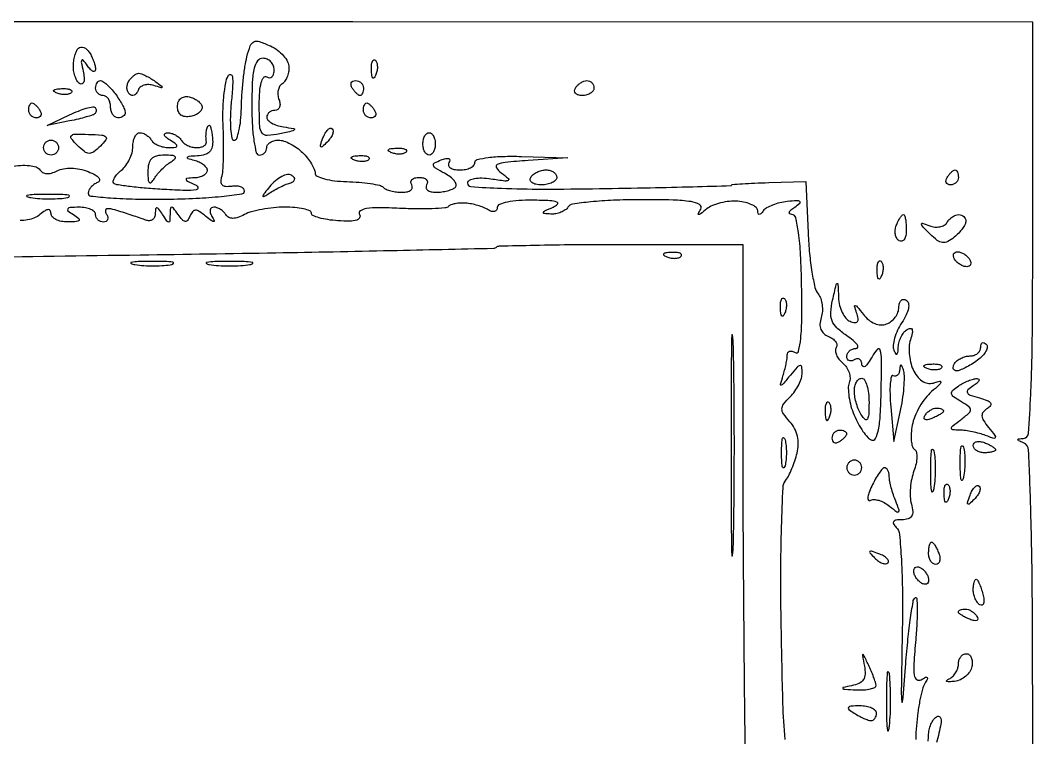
# Model space of a CAD drawing. Extents: x 0 to 37.8, y 0 to 50.8.
# Drawn here: x 26.3 to 37.82, y 42.61 to 50.77 of the extents above; entities that cross this region are included whole.
import ezdxf

# ---------------------------------------------------------------- set-up
doc = ezdxf.new("R2010")
doc.units = 0
doc.header["$MEASUREMENT"] = 0

msp = doc.modelspace()

# ---------------------------------------------------------------- linework, layer by layer
for points in [[(20.259036, 48.000968, 0.000043), (23.074121, 48.0391, 0.000043), (25.707018, 48.075219, 0.000103), (27.6642, 48.102641, 0.000713), (29.207501, 48.126785, 0.001174), (30.51262, 48.152131, 0.000085), (31.68458, 48.177843, 0.177075), (31.71795, 48.190887, -0.1764), (31.750241, 48.203558, -0.000693), (32.148749, 48.212861, -0.003381), (32.602734, 48.219757, -0.002107), (33.135, 48.222), (34.5168, 48.222), (34.517334, 45.95895, 0.001407), (34.520498, 44.921491, 0.000797), (34.529867, 43.664836, 0.000795), (34.543345, 42.39814, 0.001309), (34.559251, 41.3271, -0.000297), (34.577931, 40.2201, -0.000153), (34.600072, 38.834044, -0.000152), (34.621982, 37.407909, -0.00023), (34.640106, 36.1665, -0.001223), (34.656615, 34.754542, -0.000427), (34.673665, 32.722951, -0.000424)], [(37.8162, 42.372557, 0.001249), (37.8117, 44.173773, 0.006105), (37.794166, 45.192678, 0.003522), (37.768962, 45.883606, 0.293997), (37.71045, 45.966371, -0.009076), (37.65463, 45.990082, -0.295955), (37.647, 46.001844, -0.382689), (37.655173, 46.010958, -0.011437), (37.71045, 46.015721, 0.374598), (37.767684, 46.07233, 0.007366), (37.794044, 46.516188, 0.009251), (37.811673, 47.191873, 0.001896), (37.8162, 48.38591), (37.8162, 50.74942), (30.080694, 50.750974), (22.345189, 50.752528)], [(26.190119, 49.105922, -0.030352), (26.302187, 49.119977, -0.042836), (26.402754, 49.11781, -0.050284), (26.480956, 49.101334, -0.179154), (26.520637, 49.070367, 0.129687), (26.553029, 49.039624, 0.109814), (26.598488, 49.026424, 0.086291), (26.654635, 49.032529, 0.050518), (26.717584, 49.057774, -0.078318), (26.790028, 49.082268, -0.049114), (26.879438, 49.088678, -0.045441), (26.976505, 49.07723, -0.042745), (27.072, 49.048353, -0.027735), (27.150566, 49.011887, -0.093893), (27.194442, 48.976606, -0.265066), (27.200016, 48.947321, -0.224028), (27.17775, 48.9244, 0.061556), (27.137315, 48.903241, 0.060821), (27.103064, 48.872803, 0.066369), (27.079831, 48.838121, 0.114923), (27.072, 48.804499, 0.381535), (27.101358, 48.771626, 0.008972), (27.324319, 48.750403, 0.014699), (27.608431, 48.736879, 0.007836), (27.9603, 48.736, 0.008367), (28.30089, 48.746188, 0.013852), (28.587662, 48.767546, 0.007464), (28.82052, 48.794909, 0.376089), (28.8486, 48.82696, 0.197947), (28.83697, 48.855184, 0.109684), (28.80511, 48.875633, 0.079134), (28.757223, 48.885051, 0.050693), (28.70055, 48.881359, -0.057529), (28.638016, 48.87814, -0.171963), (28.59921, 48.894735, -0.200494), (28.583077, 48.929879, -0.080378), (28.589846, 48.9834, 0.05481), (28.603225, 49.058327, 0.009292), (28.610292, 49.203606, 0.010053), (28.611996, 49.375339, 0.008796), (28.607008, 49.554837, -0.017009), (28.60496, 49.735151, -0.01876), (28.615456, 49.909356, -0.01849), (28.635398, 50.056546, -0.084843), (28.664107, 50.137468, -0.304549), (28.691195, 50.151205, -0.34522), (28.71134, 50.131006, -0.045146), (28.714333, 50.027884, -0.008645), (28.699631, 49.840981, 0.015925), (28.688961, 49.674361, 0.026668), (28.691939, 49.534064, 0.025439), (28.705193, 49.428941, 0.363555), (28.732086, 49.406421, 0.315136), (28.76144, 49.426974, 0.031964), (28.786765, 49.513264, 0.0309), (28.805693, 49.63072, 0.019202), (28.81401, 49.770113, -0.011931), (28.821017, 49.925521, -0.009663), (28.835727, 50.091789, -0.009792), (28.85527, 50.244656, -0.024798), (28.877115, 50.354495, -0.026581), (28.915811, 50.480011, -0.199341), (28.957163, 50.52478, -0.193858), (29.018779, 50.527776, -0.024982), (29.143695, 50.477253, -0.05124), (29.22452, 50.429168, -0.052709), (29.293038, 50.366051, -0.058225), (29.339957, 50.298166, -0.121552), (29.35554, 50.236243, -0.051369), (29.349793, 50.177812, -0.048349), (29.33224, 50.120521, -0.051938), (29.306255, 50.072695, -0.104309), (29.275295, 50.043184, 0.126981), (29.247984, 50.014713, 0.081026), (29.232155, 49.971388, 0.072258), (29.229884, 49.920204, 0.066719), (29.242046, 49.868991, -0.066643), (29.253336, 49.821483, -0.114223), (29.248193, 49.781281, -0.15229), (29.227784, 49.754818, -0.154099), (29.196051, 49.7448, 0.082674), (29.160284, 49.738845, 0.092518), (29.12991, 49.721677, 0.100617), (29.1096, 49.696108, 0.118225), (29.1024, 49.666084, 0.20137), (29.115962, 49.633774, 0.064774), (29.158315, 49.601805, 0.05264), (29.21988, 49.574899, 0.038204), (29.29275, 49.557801, -0.005322), (29.410041, 49.538301, -0.510584), (29.416418, 49.525141, -0.217962), (29.397858, 49.51107, -0.002781), (29.25045, 49.479048, -0.034887), (29.108641, 49.459267, -0.260151), (29.049326, 49.487203, -0.146567), (29.022509, 49.565357, -0.009872), (29.0178, 49.803824, -0.017608), (29.023135, 49.955271, -0.046722), (29.040778, 50.062016, -0.095258), (29.068049, 50.118891, -0.389967), (29.1024, 50.1255, 0.139169), (29.134518, 50.116368, 0.191142), (29.162149, 50.127317, 0.138808), (29.180802, 50.158439, 0.066118), (29.187, 50.205107, 0.095165), (29.177331, 50.25545, 0.09695), (29.149723, 50.298256, 0.098802), (29.108523, 50.326913, 0.103052), (29.0601, 50.337, 0.232029), (28.998363, 50.30672, 0.108427), (28.959231, 50.2242, 0.047315), (28.938499, 50.068343, 0.00942), (28.9332, 49.7871, 0.013867), (28.939152, 49.572506, 0.024301), (28.957604, 49.395825, 0.022017), (28.983915, 49.263773, 0.345347), (29.0178, 49.2372, 0.099038), (29.050087, 49.243659, 0.097945), (29.077549, 49.262051, 0.097945), (29.095941, 49.289513, 0.099038), (29.1024, 49.3218, -0.154765), (29.112632, 49.354065, -0.09778), (29.141452, 49.381549, -0.080164), (29.184509, 49.400096, -0.061768), (29.235343, 49.4064, -0.081827), (29.296438, 49.396334, -0.037559), (29.370948, 49.364685, -0.035897), (29.446144, 49.318737, -0.041305), (29.510293, 49.264393, -0.028477), (29.564642, 49.203474, -0.030184), (29.610585, 49.137902, -0.031654), (29.64286, 49.077032, -0.106461), (29.6523, 49.0332, 0.291755), (29.674675, 48.998119, 0.04248), (29.757944, 48.967687, 0.037033), (29.874119, 48.94517, 0.023381), (30.011941, 48.935416, -0.014134), (30.153785, 48.92801, -0.018593), (30.282478, 48.912803, -0.016265), (30.386989, 48.892994, -0.142337), (30.427891, 48.870509, 0.099343), (30.460456, 48.848829, 0.033704), (30.514686, 48.830741, 0.03196), (30.578875, 48.818352, 0.031702), (30.644293, 48.8142, 0.052649), (30.701916, 48.820284, 0.114234), (30.741999, 48.839051, 0.187549), (30.75842, 48.86678, 0.181305), (30.7521, 48.8988, -0.146489), (30.74347, 48.930897, -0.191582), (30.755383, 48.958549, -0.134005), (30.788086, 48.977228, -0.063222), (30.8367, 48.9834, -0.063222), (30.885314, 48.977228, -0.134005), (30.918017, 48.958549, -0.191582), (30.92993, 48.930897, -0.146489), (30.9213, 48.8988, 0.181305), (30.91498, 48.86678, 0.187549), (30.931401, 48.839051, 0.114234), (30.971484, 48.820284, 0.052649), (31.029107, 48.8142, 0.033151), (31.094728, 48.818555, 0.032678), (31.15952, 48.831547, 0.034486), (31.214554, 48.850531, 0.096369), (31.248253, 48.873253, 0.265912), (31.25645, 48.903383, 0.103198), (31.236562, 48.943538, 0.066275), (31.190936, 48.988037, 0.037306), (31.125526, 49.029593, -0.01264), (31.023272, 49.087689, -0.194193), (30.999359, 49.119459, -0.347858), (31.01141, 49.147346, -0.031748), (31.084967, 49.18107, -0.031601), (31.139245, 49.198053, -0.14034), (31.17231, 49.196769, -0.339917), (31.183538, 49.180279, -0.124651), (31.174501, 49.151631, 0.205654), (31.169789, 49.120012, 0.180438), (31.189166, 49.092567, 0.10289), (31.233883, 49.073979, 0.047256), (31.297007, 49.068, 0.0466), (31.363678, 49.074227, 0.066561), (31.420031, 49.092851, 0.086673), (31.458051, 49.120284, 0.195654), (31.4712, 49.1526, -0.347281), (31.497819, 49.186302, -0.026037), (31.620625, 49.208869, -0.026074), (31.789529, 49.221992, -0.013747), (31.99995, 49.22155), (32.5287, 49.205901), (32.074885, 49.174494, 0.005804), (31.814062, 49.153399, 0.085516), (31.725568, 49.12958, 0.459578), (31.714944, 49.092024, 0.08861), (31.770695, 49.033679, -0.016105), (31.851212, 48.970727, -0.516174), (31.849554, 48.949515, -0.167907), (31.812487, 48.941728, -0.005026), (31.65346, 48.963437, 0.029011), (31.54993, 48.972543, 0.050521), (31.464023, 48.966413, 0.070921), (31.405573, 48.947444, 0.286308), (31.3866, 48.917026, 0.395751), (31.423297, 48.877925, 0.005632), (31.772917, 48.859665, 0.010319), (32.238582, 48.85022, 0.003923), (32.88825, 48.855549, 0.001034), (33.464057, 48.865982, 0.001724), (33.94879, 48.87744, 0.00012), (34.383172, 48.889312, 0.406164), (34.3899, 48.896228, -0.393612), (34.39633, 48.90313, -0.001495), (34.514156, 48.911138, -0.006106), (34.650704, 48.918335, -0.00367), (34.8129, 48.923706), (35.2359, 48.934606), (35.261317, 48.34918, 0.01301), (35.277437, 48.117305, 0.016598), (35.304919, 47.904815, 0.014595), (35.338562, 47.730821, 0.118686), (35.374057, 47.658537, -0.088505), (35.403701, 47.606299, -0.052074), (35.420509, 47.536275, -0.049967), (35.422915, 47.460323, -0.059858), (35.409568, 47.390078, 0.061899), (35.395892, 47.316465, 0.107516), (35.405395, 47.255309, 0.120017), (35.438198, 47.208101, 0.089799), (35.492541, 47.175116, -0.059664), (35.540644, 47.14973, -0.090498), (35.574005, 47.116377, -0.119989), (35.587706, 47.080648, -0.171892), (35.580594, 47.047783, 0.159512), (35.571789, 47.011366, 0.08015), (35.583116, 46.964898, 0.066542), (35.61201, 46.915803, 0.05336), (35.654803, 46.8718, -0.073004), (35.697522, 46.824287, -0.066473), (35.726438, 46.765007, -0.070008), (35.737726, 46.703427, -0.102331), (35.728837, 46.649195, 0.096815), (35.717674, 46.585455, 0.032194), (35.725667, 46.490546, 0.030653), (35.748341, 46.383991, 0.030445), (35.783911, 46.280759, 0.02616), (35.830156, 46.183792, 0.029335), (35.884724, 46.095971, 0.030541), (35.939428, 46.027723, 0.118515), (35.983896, 45.997423, 0.388948), (36.028769, 46.01533, 0.064486), (36.060795, 46.111835, 0.03406), (36.082185, 46.284098, 0.009621), (36.091979, 46.554516, 0.003123), (36.095835, 46.914333, 0.065519), (36.082326, 47.020654, 0.593215), (36.049504, 47.028781, 0.059244), (35.989227, 46.945121, -0.022089), (35.945481, 46.873797, -0.075286), (35.908659, 46.833844, -0.301474), (35.885972, 46.831791, -0.268264), (35.873398, 46.852243, 0.083448), (35.865877, 46.89061, 0.156829), (35.846429, 46.915096, 0.177103), (35.818251, 46.921929, 0.110673), (35.7858, 46.9107, -0.082592), (35.753474, 46.897459, -0.161196), (35.726051, 46.900091, -0.182303), (35.707823, 46.917979, -0.108972), (35.7012, 46.948007, -0.117089), (35.709324, 46.982225, -0.099988), (35.732264, 47.011446, -0.092343), (35.766563, 47.031165, -0.083276), (35.80695, 47.038157, 0.356772), (35.824945, 47.053029, 0.210657), (35.818479, 47.081877, 0.062038), (35.773387, 47.129352, 0.021491), (35.697698, 47.186207, -0.0374), (35.587739, 47.274408, -0.111655), (35.533789, 47.353673, -0.111855), (35.519244, 47.448353, -0.037607), (35.539638, 47.5875, -0.001069), (35.579661, 47.764115, -0.234686), (35.590267, 47.777071, -0.52796), (35.599179, 47.771634, -0.001689), (35.606591, 47.617701, 0.049762), (35.619515, 47.528683, 0.053039), (35.649671, 47.445966, 0.059263), (35.691489, 47.38129, 0.128713), (35.739192, 47.34706, 0.057038), (35.793127, 47.333147, 0.271709), (35.821388, 47.344833, 0.210636), (35.829449, 47.378818, 0.037151), (35.81241, 47.443758, -0.012027), (35.788947, 47.51782, -0.574157), (35.797732, 47.52707, -0.166291), (35.819397, 47.513463, -0.004643), (35.889085, 47.425704, 0.055444), (35.950477, 47.362721, 0.074976), (36.018668, 47.322055, 0.08555), (36.088332, 47.306668, 0.103645), (36.154266, 47.317299, 0.077053), (36.207454, 47.347767, 0.064969), (36.252529, 47.39453, 0.066779), (36.283012, 47.449811, 0.092905), (36.2934, 47.505238, -0.063682), (36.299507, 47.552994, -0.134786), (36.317975, 47.585074, -0.191546), (36.345316, 47.596698, -0.145273), (36.37706, 47.588081, -0.207588), (36.401903, 47.552374, -0.098385), (36.402038, 47.495199, -0.064977), (36.376844, 47.420069, -0.03169), (36.326806, 47.331999, 0.035906), (36.278779, 47.245786, 0.038859), (36.24503, 47.155797, 0.04218), (36.228906, 47.074933, 0.124264), (36.236467, 47.019161, 0.034268), (36.255943, 46.978899, 0.439001), (36.270526, 46.97557, 0.216237), (36.281885, 46.994434, 0.017349), (36.286721, 47.053757, -0.056474), (36.296213, 47.112772, -0.047742), (36.318952, 47.171796, -0.049944), (36.350699, 47.222105, -0.088853), (36.387064, 47.254702, -0.111117), (36.423511, 47.267277, -0.357928), (36.443499, 47.254281, -0.131883), (36.445345, 47.212909, -0.02242), (36.424677, 47.13599, 0.064863), (36.41018, 47.05531, 0.039898), (36.413225, 46.958698, 0.039425), (36.431848, 46.861904, 0.055686), (36.464401, 46.780434, 0.054058), (36.514415, 46.707236, 0.090873), (36.57202, 46.66045, 0.107362), (36.635223, 46.641798, 0.101971), (36.701738, 46.650505, -0.035685), (36.759762, 46.666069, -0.577844), (36.770409, 46.653772, -0.124883), (36.749341, 46.621814, -0.008324), (36.666335, 46.548594, 0.052227), (36.595314, 46.473908, 0.032964), (36.528329, 46.373859, 0.032912), (36.474899, 46.265549, 0.050943), (36.445031, 46.165709, 0.030438), (36.433191, 46.073734, 0.040075), (36.434285, 45.989184, 0.045001), (36.446626, 45.922497, 0.188251), (36.470713, 45.890486, -0.203662), (36.492321, 45.859922, -0.059434), (36.497893, 45.801341, -0.049166), (36.488805, 45.727308, -0.035746), (36.464913, 45.647784, 0.042071), (36.439282, 45.558387, 0.029503), (36.425059, 45.454571, 0.0299), (36.423291, 45.35278, 0.053393), (36.435713, 45.270079, -0.042723), (36.450509, 45.18408, -0.157743), (36.438213, 45.131068, -0.191956), (36.399302, 45.101446, -0.067948), (36.328647, 45.0918, 0.032378), (36.262086, 45.087485, 0.201661), (36.233184, 45.07065, 0.304867), (36.231744, 45.043776, 0.061853), (36.262635, 45.004125, -0.174871), (36.299932, 44.924728, -0.009034), (36.321435, 44.637978, -0.012289), (36.333387, 44.266969, -0.006189), (36.331161, 43.798575, 0.000531), (36.32067, 43.145644, 0.027732), (36.325761, 43.019821, 0.913896), (36.336262, 43.019884, 0.001983), (36.367986, 43.41573, -0.006315), (36.393365, 43.701314, -0.00936), (36.423441, 43.950768, -0.005102), (36.454677, 44.158984, -0.157863), (36.478164, 44.204964, -0.63682), (36.496823, 44.19818, -0.018619), (36.502401, 44.088361, -0.017273), (36.49908, 43.930498, -0.008714), (36.484556, 43.731901, 0.007039), (36.463573, 43.457615, 0.049603), (36.468498, 43.324025, 0.206278), (36.498287, 43.274647, 0.302418), (36.547344, 43.272989, -0.018627), (36.59798, 43.301735, -0.325723), (36.615631, 43.299054, -0.328296), (36.618392, 43.281491, -0.018768), (36.589748, 43.231001, 0.073544), (36.56154, 43.165518, 0.015409), (36.53311, 43.043611, 0.015848), (36.508754, 42.898776, 0.01441), (36.4927, 42.748023, 0.015805), (36.485679, 42.594386, 0.046098)], [(34.999611, 42.595105, -0.017712), (34.974256, 43.004874, -0.002367), (34.955523, 43.87035, -0.004644), (34.950846, 44.484169, -0.007243), (34.959387, 45.012843, -0.003287), (34.975973, 45.458339, -0.155839), (35.006754, 45.541893, 0.048106), (35.040207, 45.594542, 0.018287), (35.076779, 45.673593, 0.017912), (35.11052, 45.762981, 0.02092), (35.135876, 45.85008, 0.055632), (35.14868, 45.947792, 0.061576), (35.138808, 46.042508, 0.063212), (35.106616, 46.129857, 0.064139), (35.053741, 46.205919, -0.02664), (34.980981, 46.295474, -0.161459), (34.963051, 46.351668, -0.16634), (34.982513, 46.406524, -0.028706), (35.056946, 46.490032, 0.043949), (35.109244, 46.55243, 0.03667), (35.153458, 46.626795, 0.038153), (35.183844, 46.701387, 0.077797), (35.1936, 46.763712, 0.038021), (35.188473, 46.831032, 0.428487), (35.16875, 46.844793, 0.16305), (35.13528, 46.825462, 0.010023), (35.059794, 46.73652, -0.002861), (34.974401, 46.632934, -0.194068), (34.954692, 46.622364, -0.533799), (34.946374, 46.632259, -0.00647), (34.975194, 46.727269, 0.013501), (34.994031, 46.792665, 0.01232), (35.009946, 46.861002, 0.012435), (35.021138, 46.922751, 0.038628), (35.0244, 46.964912, -0.130379), (35.031559, 46.991901, -0.18984), (35.050533, 47.007149, -0.144902), (35.079316, 47.007552, -0.07005), (35.113362, 46.992604, 0.511096), (35.152954, 47.008943, 0.034294), (35.176708, 47.150838, 0.02236), (35.189145, 47.387091, 0.006631), (35.187199, 47.749011, 0.007788), (35.17503, 48.104544, 0.021223), (35.151846, 48.355205, 0.022511), (35.12075, 48.526397, 0.346009), (35.077087, 48.561695, -0.151546), (35.052658, 48.569641, -0.341205), (35.047279, 48.587156, -0.125564), (35.066157, 48.614193, -0.032293), (35.109, 48.646551, 0.026651), (35.166215, 48.68876, 0.48895), (35.165674, 48.708329, 0.176256), (35.133532, 48.717735, 0.00916), (35.0244, 48.708706, 0.033169), (34.938878, 48.694274, 0.034033), (34.85677, 48.668737, 0.036159), (34.789099, 48.636725, 0.106151), (34.750745, 48.6027, -0.030271), (34.722911, 48.569259, -0.218013), (34.703972, 48.561545, -0.336045), (34.691443, 48.571904, -0.05423), (34.687295, 48.605398, 0.216536), (34.670848, 48.640214, 0.066009), (34.620613, 48.672495, 0.052579), (34.547932, 48.697738, 0.036675), (34.462112, 48.711226, 0.044985), (34.366795, 48.710527, 0.036045), (34.265583, 48.693225, 0.037253), (34.173662, 48.663188, 0.07266), (34.107472, 48.623928, -0.005218), (34.036376, 48.567602, -0.166105), (34.015649, 48.560494, -0.564931), (34.009913, 48.569988, -0.014002), (34.040253, 48.62385, 0.425094), (34.026661, 48.674354, 0.088631), (33.929651, 48.707277, 0.031796), (33.724163, 48.725162, 0.005812), (33.342386, 48.7296, 0.010375), (33.046833, 48.723466, 0.015526), (32.789288, 48.704749, 0.010426), (32.579746, 48.678536, 0.221499), (32.5287, 48.645, -0.104092), (32.49825, 48.613027, -0.054947), (32.44975, 48.586998, -0.051224), (32.391957, 48.570352, -0.054957), (32.333357, 48.566346, -0.015651), (32.259707, 48.57172, -0.479221), (32.250971, 48.585264, -0.206801), (32.267696, 48.604, -0.007086), (32.3595, 48.645, 0.091871), (32.409862, 48.678653, 0.560431), (32.4043, 48.703164, 0.071077), (32.324513, 48.718021, 0.006847), (32.12685, 48.723654, 0.019642), (31.968358, 48.719773, 0.03538), (31.83961, 48.702352, 0.04213), (31.749148, 48.675412, 0.308556), (31.725, 48.640007, -0.144416), (31.716499, 48.611189, -0.192413), (31.694449, 48.595549, -0.13521), (31.660768, 48.596629, -0.063268), (31.620737, 48.614852, 0.043553), (31.570081, 48.640363, 0.022634), (31.503165, 48.663598, 0.022327), (31.431794, 48.68139, 0.03154), (31.366902, 48.690309, 0.031078), (31.306136, 48.691002, 0.033399), (31.247222, 48.684048, 0.035491), (31.19799, 48.671202, 0.115311), (31.169519, 48.653519, -0.179391), (31.130401, 48.63556, -0.008775), (30.985781, 48.627186, -0.013317), (30.81025, 48.624789, -0.009136), (30.611166, 48.631012, 0.00991), (30.378171, 48.637934, 0.039792), (30.236099, 48.62802, 0.103773), (30.167476, 48.602503, 0.41151), (30.15833, 48.562941, -0.266657), (30.159563, 48.524866, -0.20086), (30.126487, 48.497814, -0.071126), (30.045734, 48.485849, -0.018084), (29.913019, 48.489975, -0.020817), (29.796891, 48.502668, -0.032829), (29.699012, 48.52416, -0.034994), (29.627718, 48.550324, -0.295449), (29.61, 48.577691, 0.310037), (29.592063, 48.603838, 0.037194), (29.521387, 48.625228, 0.033867), (29.423959, 48.640135, 0.021031), (29.308338, 48.645, 0.024493), (29.181218, 48.638769, 0.021089), (29.048729, 48.620082, 0.021625), (28.929865, 48.592809, 0.055711), (28.848173, 48.560171, -0.037319), (28.775153, 48.527843, -0.085757), (28.716116, 48.517642, -0.122593), (28.670543, 48.528987, -0.133099), (28.637241, 48.560171, 0.064112), (28.610914, 48.59262, 0.051747), (28.575364, 48.620082, 0.05341), (28.536452, 48.638763, 0.085428), (28.500214, 48.645, 0.158843), (28.473395, 48.636259, 0.188186), (28.459128, 48.613936, 0.125621), (28.460951, 48.579766, 0.059513), (28.479147, 48.53925, -0.019931), (28.506198, 48.489867, -0.573061), (28.499751, 48.480016, -0.152426), (28.476582, 48.488525, -0.006585), (28.407767, 48.542781, 0.023902), (28.334626, 48.596448, 0.147359), (28.290432, 48.609762, 0.234054), (28.257637, 48.593521, 0.067021), (28.228768, 48.542781, -0.057648), (28.202535, 48.494605, -0.278887), (28.175186, 48.482619, -0.181836), (28.142547, 48.500055, -0.026222), (28.094936, 48.5604, 0.008342), (28.040538, 48.63466, 0.234639), (28.019717, 48.645, 0.39027), (28.006319, 48.632664, 0.015506), (28.0026, 48.5604, -0.013145), (27.999185, 48.487338, -0.392993), (27.986773, 48.4758, -0.246379), (27.967933, 48.485683, -0.007698), (27.918, 48.5604, 0.013431), (27.875106, 48.623018, 0.20248), (27.852993, 48.636387, 0.4159), (27.838682, 48.625642, 0.031807), (27.834695, 48.572499, -0.099206), (27.826057, 48.531778, -0.138999), (27.802716, 48.503095, -0.140921), (27.768066, 48.491167, -0.103116), (27.72765, 48.497439, 0.006795), (27.673488, 48.516958, 0.002283), (27.593937, 48.544005, 0.002271), (27.505643, 48.57313, 0.002598), (27.420956, 48.600154, 0.018466), (27.330946, 48.624752, 0.110741), (27.282686, 48.625198, 0.359605), (27.267208, 48.605623, 0.133845), (27.277898, 48.569464, -0.072602), (27.293414, 48.53363, -0.148598), (27.292463, 48.503314, -0.188653), (27.275623, 48.483292, -0.125287), (27.246193, 48.4758, -0.093332), (27.211993, 48.48224, -0.09642), (27.182918, 48.500651, -0.099167), (27.163458, 48.52812, -0.105053), (27.1566, 48.5604, 0.210568), (27.142389, 48.592648, 0.082215), (27.100685, 48.619768, 0.062416), (27.039125, 48.637995, 0.042523), (26.96625, 48.643705, 0.011293), (26.86522, 48.640734, 0.220444), (26.838322, 48.626528, 0.409657), (26.841136, 48.604434, 0.023197), (26.9028, 48.5604, -0.023197), (26.964464, 48.516366, -0.409657), (26.967278, 48.494272, -0.220444), (26.94038, 48.480066, -0.011293), (26.83935, 48.477095, -0.047935), (26.7665, 48.483596, -0.068227), (26.704915, 48.504075, -0.088757), (26.663431, 48.534597, -0.19217), (26.649, 48.570759, 0.120668), (26.640475, 48.605568, 0.300932), (26.618612, 48.617678, 0.129333), (26.580938, 48.604519, 0.024867), (26.522551, 48.560774, -0.075321), (26.461414, 48.52393, -0.048962), (26.382332, 48.499972, -0.048238), (26.298436, 48.491562, -0.064913)], [(36.625578, 42.573648, 0.047936), (36.6318, 42.6384, -0.050097), (36.638323, 42.703336, -0.047672), (36.657647, 42.76682, -0.05133), (36.686061, 42.819664, -0.10572), (36.719791, 42.851996, -0.232805), (36.75164, 42.855066, -0.268553), (36.770704, 42.831718, -0.08093), (36.77061, 42.76959, -0.018667), (36.749703, 42.666639, -0.008015), (36.722173, 42.560467, -0.005293)]]:
    msp.add_lwpolyline(points, format="xyb")
for points in [[(27.086076, 50.401721, -0.030925), (27.112082, 50.35454, -0.025314), (27.134054, 50.301286, -0.026026), (27.149255, 50.250093, -0.059223), (27.154009, 50.2101, -0.208854), (27.145428, 50.190453, -0.304916), (27.127383, 50.187628, -0.099605), (27.098333, 50.20904, -0.029211), (27.063366, 50.2524, 0.013342), (27.01505, 50.316362, 0.486858), (26.999038, 50.316218, 0.214479), (26.993282, 50.291978, 0.006583), (27.014472, 50.188833, -0.031607), (27.025233, 50.118852, -0.082457), (27.021423, 50.068243, -0.203002), (27.004468, 50.045482, -0.277716), (26.97951, 50.045776, -0.112078), (26.950086, 50.074699, -0.050125), (26.925334, 50.123353, -0.046156), (26.908482, 50.182357, -0.046521), (26.9028, 50.243293, -0.034436), (26.907054, 50.30499, -0.033276), (26.919741, 50.366247, -0.035115), (26.938291, 50.41853, -0.093837), (26.960471, 50.451071, -0.165921), (26.987808, 50.464498, -0.126182), (27.021157, 50.460364, -0.095744), (27.055813, 50.438381, -0.062337)], [(30.337912, 50.314088, -0.126455), (30.354261, 50.286429, -0.060344), (30.360958, 50.245372, -0.05415), (30.357792, 50.198203, -0.051402), (30.344591, 50.151937, -0.054073), (30.325848, 50.116687, -0.470617), (30.31043, 50.115228, -0.168741), (30.298474, 50.139911, -0.018894), (30.293479, 50.20305, -0.028489), (30.294409, 50.261947, -0.077125), (30.303776, 50.302554, -0.208169), (30.319397, 50.317997, -0.296942)], [(27.648043, 50.166505, -0.089583), (27.678635, 50.160276, -0.020925), (27.726605, 50.138775, -0.020919), (27.780528, 50.108962, -0.019179), (27.8334, 50.073924, -0.00352), (27.90814, 50.019357, -0.326774), (27.91192, 50.007201, -0.403342), (27.901862, 50.002044, -0.004028), (27.817716, 50.028167, 0.06958), (27.760509, 50.037995, 0.083209), (27.706387, 50.030653, 0.096257), (27.663697, 50.007729, 0.136352), (27.638948, 49.972697, -0.075542), (27.620451, 49.938418, -0.128757), (27.595077, 49.918353, -0.15882), (27.567007, 49.915594, -0.133448), (27.540411, 49.929521, -0.114089), (27.52081, 49.958426, -0.081234), (27.512754, 49.996863, -0.075188), (27.517195, 50.038749, -0.074604), (27.533821, 50.077571, -0.043527), (27.559482, 50.111995, -0.045448), (27.590377, 50.140915, -0.049892), (27.62165, 50.160603, -0.121673)], [(26.76885, 49.991921, -0.028489), (26.827747, 49.990991, -0.077125), (26.868354, 49.981624, -0.208169), (26.883797, 49.966003, -0.296942), (26.879887, 49.947487, -0.126455), (26.852229, 49.931139, -0.060344), (26.811172, 49.924442, -0.05415), (26.764003, 49.927608, -0.051402), (26.717737, 49.940809, -0.054073), (26.682487, 49.959552, -0.470617), (26.681028, 49.97497, -0.168741), (26.705711, 49.986926, -0.018894)], [(27.210723, 50.0832, -0.155757), (27.238463, 50.074344, -0.027186), (27.281962, 50.03971, -0.027231), (27.330237, 49.991836, -0.021457), (27.377233, 49.93515, -0.017735), (27.420453, 49.873815, -0.020021), (27.457396, 49.811951, -0.019699), (27.484396, 49.757306, -0.094564), (27.492309, 49.72365, -0.134252), (27.486786, 49.699463, -0.105458), (27.469358, 49.678838, -0.091304), (27.442524, 49.664971, -0.073853), (27.4104, 49.6602, -0.148195), (27.378137, 49.669977, -0.098894), (27.350651, 49.697477, -0.082425), (27.332119, 49.738586, -0.064853), (27.3258, 49.7871, 0.064853), (27.319481, 49.835614, 0.082425), (27.300949, 49.876723, 0.098894), (27.273463, 49.904223, 0.148195), (27.2412, 49.914, -0.099038), (27.208913, 49.920459, -0.097945), (27.181451, 49.938851, -0.097945), (27.163059, 49.966313, -0.099038), (27.1566, 49.9986, -0.062113), (27.160634, 50.030948, -0.080425), (27.172499, 50.058349, -0.09792), (27.190082, 50.076688, -0.154006)], [(30.112607, 50.0832, -0.093332), (30.146807, 50.07676, -0.09642), (30.175882, 50.058349, -0.099167), (30.195342, 50.03088, -0.105053), (30.2022, 49.9986, -0.042167), (30.199464, 49.966211, -0.061769), (30.191241, 49.938851, -0.081139), (30.179159, 49.920299, -0.210953), (30.164893, 49.914, -0.151918), (30.147065, 49.919545, -0.038439), (30.123186, 49.938851, -0.035638), (30.098057, 49.966217, -0.029505), (30.0753, 49.9986, -0.082592), (30.062059, 50.030926, -0.161196), (30.064691, 50.058349, -0.182303), (30.082579, 50.076577, -0.108972)], [(32.745193, 50.0832, -0.105429), (32.775567, 50.076723, -0.099231), (32.801415, 50.058349, -0.096318), (32.818741, 50.030895, -0.092995), (32.8248, 49.9986, -0.153634), (32.814646, 49.966335, -0.097988), (32.786056, 49.938851, -0.080552), (32.743338, 49.920306, -0.062283), (32.692907, 49.914, -0.066118), (32.646239, 49.920198, -0.138808), (32.615117, 49.938851, -0.191142), (32.604168, 49.966482, -0.139169), (32.6133, 49.9986, -0.06081), (32.639205, 50.030961, -0.051032), (32.673611, 50.058349, -0.053229), (32.710881, 50.076999, -0.089642)], [(28.218569, 49.899053, -0.053917), (28.270051, 49.882391, -0.055484), (28.316248, 49.855224, -0.061409), (28.350627, 49.822212, -0.122026), (28.366619, 49.788259, -0.173043), (28.361638, 49.754239, -0.094518), (28.33491, 49.720953, -0.074555), (28.290652, 49.693393, -0.054517), (28.23525, 49.676305, -0.075042), (28.173462, 49.673805, -0.134068), (28.126499, 49.69234, -0.143006), (28.097399, 49.731077, -0.090288), (28.0872, 49.7871, -0.089125), (28.096779, 49.840415, -0.128059), (28.124142, 49.87954, -0.131707), (28.166455, 49.899661, -0.097115)], [(26.432507, 49.8294, -0.151918), (26.450335, 49.823855, -0.038439), (26.474214, 49.804549, -0.035638), (26.499343, 49.777183, -0.029505), (26.5221, 49.7448, -0.082592), (26.535341, 49.712474, -0.161196), (26.532709, 49.685051, -0.182303), (26.514821, 49.666823, -0.108972), (26.484793, 49.6602, -0.093332), (26.450593, 49.66664, -0.09642), (26.421518, 49.685051, -0.099167), (26.402058, 49.71252, -0.105053), (26.3952, 49.7448, -0.042167), (26.397936, 49.777189, -0.061769), (26.406159, 49.804549, -0.081139), (26.418241, 49.823101, -0.210953)], [(27.14955, 49.77928, -0.100947), (27.160293, 49.763415, -0.09945), (27.16404, 49.744523, -0.098667), (27.160205, 49.725527, -0.09769), (27.149377, 49.709377, -0.114674), (27.123167, 49.693052, -0.01061), (27.049856, 49.669772, -0.013229), (26.960049, 49.6459, -0.010002), (26.860327, 49.624297), (26.6067, 49.57464), (26.8605, 49.6942, -0.015414), (26.960306, 49.73751, -0.023088), (27.050101, 49.768511, -0.01969), (27.123239, 49.786944, -0.250519)], [(30.239507, 49.8294, -0.151918), (30.257335, 49.823855, -0.038439), (30.281214, 49.804549, -0.035638), (30.306343, 49.777183, -0.029505), (30.3291, 49.7448, -0.082592), (30.342341, 49.712474, -0.161196), (30.339709, 49.685051, -0.182303), (30.321821, 49.666823, -0.108972), (30.291793, 49.6602, -0.093332), (30.257593, 49.66664, -0.09642), (30.228518, 49.685051, -0.099167), (30.209058, 49.71252, -0.105053), (30.2022, 49.7448, -0.042167), (30.204936, 49.777189, -0.061769), (30.213159, 49.804549, -0.081139), (30.225241, 49.823101, -0.210953)], [(28.449897, 49.5756, -0.333125), (28.460051, 49.567991, -0.017256), (28.4708, 49.525897, -0.021685), (28.480301, 49.471261, -0.013404), (28.486939, 49.4064, -0.071539), (28.481695, 49.329007, -0.139887), (28.452927, 49.27487, -0.130355), (28.398213, 49.241691, -0.058291), (28.314592, 49.227386, 0.005134), (28.217447, 49.221235, 0.214469), (28.199473, 49.211508, 0.523656), (28.203254, 49.199808, 0.009458), (28.27755, 49.178883, -0.046657), (28.334192, 49.15828, -0.05682), (28.38211, 49.12853, -0.067019), (28.414824, 49.094645, -0.159836), (28.4256, 49.061797, -0.17836), (28.414403, 49.031405, -0.086954), (28.38211, 49.004682, -0.068842), (28.334196, 48.985524, -0.050733), (28.27755, 48.977454, 0.012117), (28.195187, 48.972144, 0.461395), (28.185679, 48.958758, 0.220566), (28.200828, 48.940069, 0.005947), (28.2987, 48.893565, -0.270641), (28.319257, 48.864184, -0.399546), (28.300838, 48.84133, -0.040611), (28.177783, 48.835044, -0.006486), (27.936823, 48.845438, -0.006938), (27.730281, 48.859911, -0.010215), (27.549407, 48.878838, -0.005888), (27.399008, 48.899491, -0.160649), (27.363729, 48.917271, -0.26079), (27.35699, 48.941139, -0.073381), (27.371931, 48.978382, -0.053923), (27.404306, 49.02225, -0.033651), (27.450656, 49.066303, 0.062529), (27.500012, 49.118947, 0.044202), (27.541723, 49.188542, 0.044563), (27.570154, 49.263501, 0.068471), (27.5796, 49.332159, -0.048145), (27.585467, 49.392948, -0.068144), (27.602985, 49.44434, -0.088324), (27.628807, 49.478967, -0.19072), (27.659207, 49.491, -0.089642), (27.693519, 49.484799, -0.053229), (27.730789, 49.466149, -0.051032), (27.765195, 49.438761, -0.06081), (27.7911, 49.4064, 0.101161), (27.821524, 49.374081, 0.052761), (27.87005, 49.347032, 0.049393), (27.927843, 49.328875, 0.053738), (27.986443, 49.323095, 0.012098), (28.06702, 49.325776, 0.343021), (28.081764, 49.338663, 0.295079), (28.073897, 49.35823, 0.010223), (28.0026, 49.4064, -0.027275), (27.955722, 49.440455, -0.147021), (27.938232, 49.466239, -0.37991), (27.945715, 49.482903, -0.102799), (27.976457, 49.489705, -0.074131), (28.018875, 49.483937, -0.053889), (28.062976, 49.465768, -0.054031), (28.102042, 49.438671, -0.075854), (28.1295, 49.4064, 0.08825), (28.158462, 49.374012, 0.053305), (28.202237, 49.346651, 0.051278), (28.253183, 49.328075, 0.061875), (28.303693, 49.3218, 0.050641), (28.349621, 49.326464, 0.078529), (28.386847, 49.340438, 0.108359), (28.40984, 49.361088, 0.197454), (28.415582, 49.38525, -0.024514), (28.412461, 49.414143, -0.014642), (28.411449, 49.4487, -0.014642), (28.412461, 49.483257, -0.024514), (28.415582, 49.51215, -0.035304), (28.421198, 49.536444, -0.049543), (28.429794, 49.556962, -0.060557), (28.439861, 49.57116, -0.211338)], [(29.847461, 49.535539, -0.20742), (29.8577, 49.50963, -0.082976), (29.850029, 49.471442, -0.063152), (29.826465, 49.42726, -0.043285), (29.789698, 49.38384, -0.011214), (29.733816, 49.330809, -0.400052), (29.71747, 49.331206, -0.286372), (29.713061, 49.350244, -0.008399), (29.742339, 49.431199, -0.036269), (29.767887, 49.485986, -0.070189), (29.797046, 49.524424, -0.120343), (29.824773, 49.541125, -0.278911)], [(27.076713, 49.472333, -0.010232), (27.227635, 49.464949, -0.180949), (27.27133, 49.445049, -0.377762), (27.27348, 49.410967, -0.03152), (27.210052, 49.338995, -0.03362), (27.134883, 49.273308, -0.171501), (27.082848, 49.256566, -0.161623), (27.030044, 49.275776, -0.029014), (26.950747, 49.346367, -0.022039), (26.878284, 49.425517, -0.388627), (26.879689, 49.457386, -0.197549), (26.919863, 49.474151, -0.008419)], [(30.9495, 49.491, -0.17482), (30.976402, 49.481297, -0.093122), (30.999291, 49.453723, -0.073362), (31.014781, 49.412649, -0.053595), (31.02, 49.3641, -0.053595), (31.014781, 49.315551, -0.073362), (30.999291, 49.274477, -0.093122), (30.976402, 49.246903, -0.17482), (30.9495, 49.2372, -0.17482), (30.922598, 49.246903, -0.093122), (30.899709, 49.274477, -0.073362), (30.884219, 49.315551, -0.053595), (30.879, 49.3641, -0.053595), (30.884219, 49.412649, -0.073362), (30.899709, 49.453723, -0.093122), (30.922598, 49.481297, -0.17482)], [(26.649, 49.4064, -0.099038), (26.681287, 49.399941, -0.097945), (26.708749, 49.381549, -0.097945), (26.727141, 49.354087, -0.099038), (26.7336, 49.3218, -0.099038), (26.727141, 49.289513, -0.097945), (26.708749, 49.262051, -0.097945), (26.681287, 49.243659, -0.099038), (26.649, 49.2372, -0.099038), (26.616713, 49.243659, -0.097945), (26.589251, 49.262051, -0.097945), (26.570859, 49.289513, -0.099038), (26.5644, 49.3218, -0.099038), (26.570859, 49.354087, -0.097945), (26.589251, 49.381549, -0.097945), (26.616713, 49.399941, -0.099038)], [(30.57585, 49.315121, -0.028489), (30.634747, 49.314191, -0.077125), (30.675354, 49.304824, -0.208169), (30.690797, 49.289203, -0.296942), (30.686887, 49.270687, -0.126455), (30.659229, 49.254339, -0.060344), (30.618172, 49.247642, -0.05415), (30.571003, 49.250808, -0.051402), (30.524737, 49.264009, -0.054073), (30.489487, 49.282752, -0.470617), (30.488028, 49.29817, -0.168741), (30.512711, 49.310126, -0.018894)], [(27.93915, 49.235905, 0.056017), (27.848484, 49.226339, 0.143057), (27.7911, 49.1949, 0.143057), (27.759661, 49.137516, 0.056017), (27.750095, 49.04685, 0.014843), (27.753409, 48.956066, 0.18177), (27.767506, 48.924985, 0.429578), (27.789299, 48.925554, 0.042159), (27.82471, 48.972236, -0.034324), (27.861167, 49.021891, -0.020869), (27.910489, 49.075511, -0.020869), (27.964109, 49.124833, -0.034324), (28.013764, 49.16129, 0.042159), (28.060446, 49.196701, 0.429578), (28.061015, 49.218494, 0.18177), (28.029934, 49.232591, 0.014843)], [(30.15285, 49.230521, -0.028489), (30.211747, 49.229591, -0.077125), (30.252354, 49.220224, -0.208169), (30.267797, 49.204603, -0.296942), (30.263887, 49.186087, -0.126455), (30.236229, 49.169739, -0.060344), (30.195172, 49.163042, -0.05415), (30.148003, 49.166208, -0.051402), (30.101737, 49.179409, -0.054073), (30.066487, 49.198152, -0.470617), (30.065028, 49.21357, -0.168741), (30.089711, 49.225526, -0.018894)], [(32.279893, 49.068, -0.067639), (32.326491, 49.061667, -0.08433), (32.36599, 49.043149, -0.09965), (32.392404, 49.015661, -0.142666), (32.4018, 48.9834, -0.195654), (32.388651, 48.951084, -0.086673), (32.350631, 48.923651, -0.066561), (32.294278, 48.905027, -0.0466), (32.227607, 48.8988, -0.047867), (32.164531, 48.904852, -0.104212), (32.119942, 48.923651, -0.181468), (32.100742, 48.951411, -0.202618), (32.1057, 48.9834, -0.08825), (32.134662, 49.015788, -0.053305), (32.178437, 49.043149, -0.051278), (32.229383, 49.061725, -0.061875)], [(36.932893, 49.068, -0.210953), (36.947159, 49.061701, -0.081139), (36.959241, 49.043149, -0.061769), (36.967464, 49.015789, -0.042167), (36.9702, 48.9834, -0.105053), (36.963342, 48.95112, -0.099167), (36.943882, 48.923651, -0.09642), (36.914807, 48.90524, -0.093332), (36.880607, 48.8988, -0.108972), (36.850579, 48.905423, -0.182303), (36.832691, 48.923651, -0.161196), (36.830059, 48.951074, -0.082592), (36.8433, 48.9834, -0.029505), (36.866057, 49.015783, -0.035638), (36.891186, 49.043149, -0.038439), (36.915065, 49.062455, -0.151918)], [(29.38449, 49.008216, 0.194073), (29.338397, 49.016137, 0.067704), (29.273921, 48.99272, 0.054925), (29.202492, 48.944549, 0.040447), (29.134857, 48.877113, 0.011244), (29.079516, 48.809171, 0.082303), (29.059588, 48.772416, 0.64263), (29.068232, 48.764183, 0.062774), (29.1024, 48.783148, -0.021942), (29.159941, 48.821527, -0.015189), (29.228076, 48.859995, -0.015347), (29.295929, 48.893015, -0.03018), (29.352033, 48.914252, 0.045524), (29.399633, 48.933957, 0.190952), (29.419436, 48.957, 0.263718), (29.414804, 48.982013, 0.079772)], [(26.6067, 48.790003, 0.006817), (26.455411, 48.787527, 0.040183), (26.376639, 48.778802, 0.720633), (26.375042, 48.766707, 0.075924), (26.417513, 48.753493, 0.022548), (26.520847, 48.742604, 0.015659), (26.638217, 48.739248, 0.015827), (26.751325, 48.743138, 0.031163), (26.840513, 48.754647, 0.248898), (26.856751, 48.767739, 0.49082), (26.84987, 48.780094, 0.030832), (26.758733, 48.788174, 0.00738)], [(36.344751, 48.5604, -0.327354), (36.357732, 48.550881, -0.029196), (36.368233, 48.509231, -0.029198), (36.3756, 48.452979, -0.017964), (36.378, 48.386207, -0.045552), (36.372225, 48.322948, -0.099152), (36.354234, 48.277872, -0.177225), (36.327675, 48.257991, -0.214542), (36.297095, 48.262016, -0.126981), (36.269784, 48.290487, -0.081026), (36.253955, 48.333812, -0.072258), (36.251684, 48.384996, -0.066719), (36.263846, 48.436209, -0.021825), (36.284524, 48.483778, -0.030936), (36.30727, 48.523919, -0.031518), (36.32903, 48.55312, -0.220306)], [(36.975193, 48.5604, -0.092135), (37.005583, 48.554752, -0.096052), (37.031415, 48.538592, -0.09939), (37.048703, 48.514485, -0.1064), (37.0548, 48.486159, -0.120307), (37.046037, 48.450267, -0.035682), (37.016276, 48.401754, -0.033539), (36.973845, 48.350202, -0.030602), (36.923654, 48.303076, -0.051012), (36.849175, 48.253123, -0.156478), (36.790106, 48.242471, -0.132779), (36.729792, 48.26769, -0.032688), (36.648704, 48.339589, -0.003744), (36.560468, 48.430123, -0.181606), (36.550654, 48.452966, -0.526444), (36.561981, 48.461544, -0.009948), (36.644393, 48.432304, 0.066362), (36.701893, 48.418943, 0.071765), (36.759315, 48.421673, 0.080472), (36.807883, 48.439478, 0.126986), (36.839735, 48.470033, -0.057234), (36.867004, 48.504599, -0.050095), (36.902564, 48.533855, -0.05284), (36.940627, 48.553803, -0.09457)], [(27.7911, 48.028603, 0.006817), (27.639811, 48.026127, 0.040183), (27.561039, 48.017402, 0.720633), (27.559442, 48.005307, 0.075924), (27.601913, 47.992093, 0.022548), (27.705247, 47.981204, 0.015659), (27.822617, 47.977848, 0.015827), (27.935725, 47.981738, 0.031163), (28.024913, 47.993247, 0.248898), (28.041151, 48.006339, 0.49082), (28.03427, 48.018694, 0.030832), (27.943133, 48.026774, 0.00738)], [(33.70605, 48.130721, 0.018894), (33.642911, 48.125726, 0.168741), (33.618228, 48.11377, 0.470617), (33.619687, 48.098352, 0.054073), (33.654937, 48.079609, 0.051402), (33.701203, 48.066408, 0.05415), (33.748372, 48.063242, 0.060344), (33.789429, 48.069939, 0.126455), (33.817087, 48.086287, 0.296942), (33.820997, 48.104803, 0.208169), (33.805554, 48.120424, 0.077125), (33.764947, 48.129791, 0.028489)], [(36.090712, 48.029888, -0.126455), (36.107061, 48.002229, -0.060344), (36.113758, 47.961172, -0.05415), (36.110592, 47.914003, -0.051402), (36.097391, 47.867737, -0.054073), (36.078648, 47.832487, -0.470617), (36.06323, 47.831028, -0.168741), (36.051274, 47.855711, -0.018894), (36.046279, 47.91885, -0.028489), (36.047209, 47.977747, -0.077125), (36.056576, 48.018354, -0.208169), (36.072197, 48.033797, -0.296942)], [(36.960214, 48.1374, -0.085235), (36.996442, 48.131179, -0.053414), (37.035322, 48.112549, -0.051777), (37.070827, 48.085162, -0.064269), (37.0971, 48.0528, -0.076764), (37.11079, 48.02045, -0.154201), (37.109176, 47.993051, -0.186277), (37.09283, 47.974904, -0.117858), (37.064786, 47.9682, -0.085235), (37.028558, 47.974421, -0.053414), (36.989678, 47.993051, -0.051777), (36.954173, 48.020438, -0.064269), (36.9279, 48.0528, -0.076764), (36.91421, 48.08515, -0.154201), (36.915824, 48.112549, -0.186277), (36.93217, 48.130696, -0.117858)], [(28.6794, 48.027448, 0.006336), (28.512686, 48.025336, 0.03126), (28.419123, 48.017096, 0.664672), (28.41609, 48.005079, 0.124239), (28.44675, 47.992205, 0.023547), (28.552688, 47.981227, 0.014044), (28.6794, 47.977667, 0.014044), (28.806112, 47.981227, 0.023547), (28.91205, 47.992205, 0.124239), (28.94271, 48.005079, 0.664672), (28.939677, 48.017096, 0.03126), (28.846114, 48.025336, 0.006336)], [(34.990912, 47.606888, -0.126455), (35.007261, 47.579229, -0.060344), (35.013958, 47.538172, -0.05415), (35.010792, 47.491003, -0.051402), (34.997591, 47.444737, -0.054073), (34.978848, 47.409487, -0.470617), (34.96343, 47.408028, -0.168741), (34.951474, 47.432711, -0.018894), (34.946479, 47.49585, -0.028489), (34.947409, 47.554747, -0.077125), (34.956776, 47.595354, -0.208169), (34.972397, 47.610797, -0.296942)], [(34.41083, 47.05875, 0.023959), (34.401285, 47.192295, 0.931079), (34.392269, 47.191863, 0.004886), (34.386115, 46.741733, 0.000974), (34.384548, 45.9378, 0.000974), (34.386115, 45.133867, 0.004886), (34.392269, 44.683737, 0.931079), (34.401285, 44.683305, 0.023959), (34.41083, 44.81685, 0.003693), (34.419024, 45.327143, 0.002168), (34.421671, 45.9378, 0.002168), (34.419024, 46.548457, 0.003693)], [(37.287317, 47.087083, -0.230461), (37.29884, 47.053702, -0.095798), (37.283834, 47.00712, -0.067397), (37.244775, 46.954357, -0.041922), (37.186547, 46.903783, -0.019374), (37.118341, 46.857855, -0.021531), (37.049093, 46.819045, -0.021489), (36.987694, 46.791271, -0.09575), (36.949038, 46.7838, -0.14329), (36.92544, 46.790704, -0.191457), (36.912541, 46.808651, -0.136074), (36.913243, 46.836002, -0.06445), (36.9279, 46.8684, -0.08825), (36.956862, 46.900788, -0.053305), (37.000637, 46.928149, -0.051278), (37.051583, 46.946725, -0.061875), (37.102093, 46.953, 0.079498), (37.148659, 46.960451, 0.091066), (37.18819, 46.981993, 0.100766), (37.214618, 47.014057, 0.122736), (37.224, 47.0517, -0.06824), (37.228563, 47.084976, -0.199762), (37.242599, 47.102808, -0.236831), (37.263151, 47.103723, -0.091454)], [(36.348097, 46.781447, 0.013457), (36.33205, 46.834858, 0.218602), (36.3196, 46.848244, 0.474619), (36.309177, 46.842616, 0.025261), (36.303214, 46.799957, -0.060545), (36.294814, 46.76042, -0.117317), (36.277644, 46.733265, -0.17071), (36.254822, 46.722654, -0.164122), (36.22995, 46.728432, 0.513576), (36.207548, 46.719085, 0.036559), (36.195381, 46.640458, 0.027956), (36.192479, 46.52225, 0.014242), (36.201368, 46.373875), (36.236235, 45.9801), (36.309701, 46.316147, 0.016189), (36.335245, 46.454281, 0.017038), (36.351284, 46.591448, 0.016925), (36.357051, 46.710279, 0.070011)], [(36.66705, 46.861721, -0.028489), (36.725947, 46.860791, -0.077125), (36.766554, 46.851424, -0.208169), (36.781997, 46.835803, -0.296942), (36.778087, 46.817287, -0.126455), (36.750429, 46.800939, -0.060344), (36.709372, 46.794242, -0.05415), (36.662203, 46.797408, -0.051402), (36.615938, 46.810609, -0.054073), (36.580687, 46.829352, -0.470617), (36.579228, 46.84477, -0.168741), (36.603911, 46.856726, -0.018894)], [(35.8704, 46.6992, -0.267845), (35.902878, 46.680457, -0.057513), (35.929768, 46.618433, -0.045617), (35.948056, 46.529594, -0.029148), (35.953705, 46.42425, -0.010814), (35.950124, 46.28835, -0.116665), (35.93502, 46.235873, -0.473162), (35.909513, 46.231379, -0.07201), (35.8704, 46.2762, -0.042844), (35.838882, 46.335563, -0.027075), (35.812101, 46.409313, -0.027121), (35.793526, 46.485228, -0.044274), (35.787095, 46.55115, -0.055234), (35.79287, 46.607785, -0.075283), (35.811032, 46.65571, -0.095191), (35.838225, 46.687843, -0.17131)], [(37.1817, 46.696609, -0.193219), (37.201346, 46.688723, -0.330604), (37.204172, 46.672138, -0.10234), (37.182877, 46.645469, -0.028034), (37.1394, 46.613302, 0.039252), (37.079361, 46.566766, 0.339116), (37.073706, 46.535518, 0.193465), (37.105096, 46.508332, 0.016124), (37.210002, 46.475961, -0.023371), (37.298, 46.447404, -0.143052), (37.33576, 46.419013, -0.328698), (37.335964, 46.388842, -0.09752), (37.300042, 46.355511, 0.078301), (37.252785, 46.314904, 0.194782), (37.238709, 46.272416, 0.128083), (37.256284, 46.219313, 0.027235), (37.31404, 46.139908, -0.006199), (37.386461, 46.048667, -0.258317), (37.39015, 46.024734, -0.404543), (37.372721, 46.01633, -0.009849), (37.280531, 46.04886, 0.02336), (37.210908, 46.071332, 0.015721), (37.129627, 46.090712, 0.015855), (37.049614, 46.104522, 0.030044), (36.984431, 46.109691, -0.020565), (36.90582, 46.114428, -0.415877), (36.892171, 46.131263, -0.198447), (36.906915, 46.15833, -0.007895), (36.997253, 46.229083, 0.014339), (37.09179, 46.305111, 0.219638), (37.108906, 46.342194, 0.246631), (37.090779, 46.376708, 0.017966), (36.997253, 46.436345, -0.021949), (36.914288, 46.490182, -0.202262), (36.892277, 46.525909, -0.254704), (36.90508, 46.561446, -0.034222), (36.9702, 46.611757, -0.027181), (37.024997, 46.644234, -0.024791), (37.084674, 46.671684, -0.025606), (37.140476, 46.690818, -0.069897)], [(35.498512, 46.422488, 0.296942), (35.479997, 46.426397, 0.208169), (35.464376, 46.410954, 0.077125), (35.455009, 46.370347, 0.028489), (35.454079, 46.31145, 0.018894), (35.459074, 46.248311, 0.168741), (35.47103, 46.223628, 0.470617), (35.486448, 46.225087, 0.054073), (35.505191, 46.260337, 0.051402), (35.518392, 46.306603, 0.05415), (35.521558, 46.353772, 0.060344), (35.514861, 46.394829, 0.126455)], [(36.721393, 46.3608, -0.039867), (36.751875, 46.358366, -0.059132), (36.777615, 46.351033, -0.077771), (36.795128, 46.340275, -0.219607), (36.801, 46.327551, -0.2252), (36.79349, 46.311723, -0.029412), (36.762432, 46.28927, -0.029555), (36.719999, 46.265641, -0.020646), (36.669706, 46.24392, -0.036408), (36.620657, 46.22909, -0.155351), (36.590555, 46.231727, -0.32948), (36.580457, 46.248626, -0.1144), (36.590099, 46.277169, -0.061454), (36.615774, 46.309159, -0.051183), (36.649987, 46.336233, -0.053277), (36.687124, 46.354666, -0.088797)], [(35.6166, 46.107, 0.105053), (35.58432, 46.100142, 0.099167), (35.556851, 46.080682, 0.09642), (35.53844, 46.051607, 0.093332), (35.532, 46.017407, 0.108972), (35.538623, 45.987379, 0.182303), (35.556851, 45.969491, 0.161196), (35.584274, 45.966859, 0.082592), (35.6166, 45.9801, 0.029505), (35.648983, 46.002857, 0.035638), (35.676349, 46.027986, 0.038439), (35.695655, 46.051865, 0.151918), (35.7012, 46.069693, 0.210953), (35.694901, 46.083959, 0.081139), (35.676349, 46.096041, 0.061769), (35.648989, 46.104264, 0.042167)], [(34.998117, 46.00125, -0.039571), (35.010148, 45.933801, -0.024357), (35.014076, 45.8532, -0.024357), (35.010148, 45.772599, -0.039571), (34.998117, 45.70515, -0.161593), (34.983878, 45.683227, -0.542911), (34.970792, 45.687569, -0.052887), (34.961772, 45.747282, -0.011065), (34.959427, 45.8532, -0.011065), (34.961772, 45.959118, -0.052887), (34.970792, 46.018831, -0.542911), (34.983878, 46.023173, -0.161593)], [(37.2663, 45.968394, -0.02136), (37.314908, 45.947318, -0.030395), (37.355923, 45.924235, -0.030693), (37.38583, 45.902211, -0.222225), (37.3932, 45.886449, -0.289661), (37.385071, 45.873595, -0.046727), (37.355923, 45.862967, -0.039339), (37.31493, 45.855609, -0.024748), (37.2663, 45.8532, -0.062722), (37.217779, 45.859311, -0.08088), (37.176677, 45.877271, -0.098158), (37.149171, 45.903893, -0.152681), (37.1394, 45.935145, -0.184534), (37.149762, 45.962266, -0.147206), (37.176677, 45.978714, -0.100118), (37.217709, 45.981042, -0.055937)], [(36.691353, 45.875513, -0.031163), (36.702862, 45.786325, -0.015827), (36.706752, 45.673217, -0.015659), (36.703396, 45.555847, -0.022548), (36.692507, 45.452513, -0.075924), (36.679293, 45.410042, -0.720633), (36.667198, 45.411639, -0.040183), (36.658473, 45.490411, -0.006817), (36.655997, 45.6417, -0.00738), (36.657826, 45.793733, -0.030832), (36.665906, 45.88487, -0.49082), (36.678261, 45.891751, -0.248898)], [(37.028327, 45.917636, -0.041951), (37.040501, 45.847635, -0.020826), (37.04471, 45.757568, -0.020511), (37.041316, 45.663251, -0.028254), (37.030034, 45.579236, -0.082665), (37.016172, 45.541835, -0.67161), (37.003548, 45.54351, -0.053901), (36.994297, 45.605415, -0.008901), (36.991535, 45.7263, -0.009782), (36.993302, 45.847991, -0.038992), (37.001638, 45.922095, -0.417468), (37.014512, 45.930712, -0.285845)], [(35.7858, 45.7686, 0.099038), (35.753513, 45.762141, 0.097945), (35.726051, 45.743749, 0.097945), (35.707659, 45.716287, 0.099038), (35.7012, 45.684, 0.099038), (35.707659, 45.651713, 0.097945), (35.726051, 45.624251, 0.097945), (35.753513, 45.605859, 0.099038), (35.7858, 45.5994, 0.099038), (35.818087, 45.605859, 0.097945), (35.845549, 45.624251, 0.097945), (35.863941, 45.651713, 0.099038), (35.8704, 45.684, 0.099038), (35.863941, 45.716287, 0.097945), (35.845549, 45.743749, 0.097945), (35.818087, 45.762141, 0.099038)], [(36.13125, 45.68334, 0.217131), (36.106712, 45.671758, 0.023608), (36.067656, 45.620909, 0.025512), (36.025133, 45.55259, 0.017864), (35.984061, 45.471736, 0.02074), (35.951767, 45.393796, 0.06097), (35.938578, 45.337353, 0.216833), (35.946559, 45.313213, 0.358813), (35.966616, 45.310479, -0.147741), (36.007476, 45.321358, -0.062055), (36.064237, 45.312367, -0.053927), (36.126903, 45.286696, -0.046551), (36.186046, 45.247133, 0.007873), (36.269006, 45.18183, 0.342986), (36.289881, 45.182033, 0.32411), (36.295683, 45.202719, 0.007448), (36.256863, 45.3033, -0.017021), (36.230452, 45.375835, -0.014558), (36.207503, 45.453862, -0.0148), (36.190807, 45.526038, -0.039948), (36.184623, 45.57825, 0.044599), (36.179454, 45.61868, 0.063492), (36.167285, 45.652742, 0.082166), (36.150417, 45.675689, 0.199149)], [(36.852112, 45.491888, -0.126455), (36.868461, 45.464229, -0.060344), (36.875158, 45.423172, -0.05415), (36.871992, 45.376003, -0.051402), (36.858791, 45.329738, -0.054073), (36.840048, 45.294487, -0.470617), (36.82463, 45.293028, -0.168741), (36.812674, 45.317711, -0.018894), (36.807679, 45.38085, -0.028489), (36.808609, 45.439747, -0.077125), (36.817976, 45.480354, -0.208169), (36.833597, 45.495797, -0.296942)], [(37.207661, 45.474739, -0.20742), (37.2179, 45.44883, -0.082976), (37.210229, 45.410642, -0.063152), (37.186665, 45.36646, -0.043285), (37.149898, 45.32304, -0.011214), (37.094016, 45.270009, -0.400052), (37.07767, 45.270406, -0.286372), (37.073261, 45.289444, -0.008399), (37.102539, 45.370399, -0.036269), (37.128087, 45.425186, -0.070189), (37.157246, 45.463624, -0.120343), (37.184973, 45.480325, -0.278911)], [(36.665049, 44.838, -0.222225), (36.680811, 44.83063, -0.030693), (36.702835, 44.800723, -0.030395), (36.725918, 44.759708, -0.02136), (36.746994, 44.7111, -0.055937), (36.759642, 44.662509, -0.100118), (36.757314, 44.621477, -0.147206), (36.740866, 44.594562, -0.184534), (36.713745, 44.5842, -0.152681), (36.682493, 44.593971, -0.098158), (36.655871, 44.621477, -0.08088), (36.637911, 44.662579, -0.062722), (36.6318, 44.7111, -0.024748), (36.634209, 44.75973, -0.039339), (36.641567, 44.800723, -0.046727), (36.652195, 44.829871, -0.289661)], [(36.064399, 44.705661, 0.008399), (35.983444, 44.734939, 0.286372), (35.964406, 44.73053, 0.400052), (35.964009, 44.714184, 0.011214), (36.01704, 44.658302, 0.043285), (36.06046, 44.621535, 0.063152), (36.104642, 44.597971, 0.082976), (36.14283, 44.5903, 0.20742), (36.168739, 44.600539, 0.278911), (36.174325, 44.623227, 0.120343), (36.157624, 44.650954, 0.070189), (36.119186, 44.680113, 0.036269)], [(36.5472, 44.5419, -0.064269), (36.579562, 44.515627, -0.051777), (36.606949, 44.480122, -0.053414), (36.625579, 44.441242, -0.085235), (36.6318, 44.405014, -0.117858), (36.625096, 44.37697, -0.186277), (36.606949, 44.360624, -0.154201), (36.57955, 44.35901, -0.076764), (36.5472, 44.3727, -0.064269), (36.514838, 44.398973, -0.051777), (36.487451, 44.434478, -0.053414), (36.468821, 44.473358, -0.085235), (36.4626, 44.509586, -0.117858), (36.469304, 44.53763, -0.186277), (36.487451, 44.553976, -0.154201), (36.51485, 44.55559, -0.076764)], [(37.171833, 44.415, -0.269441), (37.186814, 44.406295, -0.023164), (37.207745, 44.365263, -0.025605), (37.229225, 44.310564, -0.016806), (37.248543, 44.245683, -0.033809), (37.260335, 44.183767, -0.095442), (37.257281, 44.14003, -0.238295), (37.240825, 44.121564, -0.236417), (37.21611, 44.123776, -0.095554), (37.186729, 44.150826, -0.052741), (37.161934, 44.193069, -0.049897), (37.14509, 44.242945, -0.056553), (37.1394, 44.293093, -0.025136), (37.14175, 44.339809, -0.039897), (37.148927, 44.37919, -0.047694), (37.1593, 44.407141, -0.287593)], [(37.049807, 44.0766, -0.088797), (37.084076, 44.070466, -0.053277), (37.121213, 44.052033, -0.051183), (37.155426, 44.024959, -0.061454), (37.181101, 43.992969, -0.1144), (37.190743, 43.964426, -0.32948), (37.180645, 43.947527, -0.155351), (37.150543, 43.94489, -0.036408), (37.101494, 43.95972, -0.020646), (37.051201, 43.981441, -0.029555), (37.008768, 44.00507, -0.029412), (36.97771, 44.027523, -0.2252), (36.9702, 44.043351, -0.219607), (36.976072, 44.056075, -0.077771), (36.993585, 44.066833, -0.059132), (37.019325, 44.074166, -0.039867)], [(35.947317, 43.4421, 0.001383), (35.8928, 43.55603, 0.38468), (35.883673, 43.559753, 0.366151), (35.878617, 43.550956, 0.001348), (35.901818, 43.425636, -0.055575), (35.908548, 43.335735, -0.137919), (35.888563, 43.273436, -0.140579), (35.839365, 43.23141, -0.058651), (35.755504, 43.204507, 0.00648), (35.660506, 43.184632, 0.607027), (35.657636, 43.173863, 0.171198), (35.679411, 43.164631, 0.003106), (35.80695, 43.157521, 0.025664), (35.895701, 43.157684, 0.043032), (35.969512, 43.168023, 0.055756), (36.020268, 43.185782, 0.313798), (36.033654, 43.20945, 0.054511), (36.026514, 43.24425, 0.01102), (36.00584, 43.303964, 0.011508), (35.978529, 43.372668, 0.010543)], [(37.061003, 43.569, -0.17478), (37.093309, 43.557351, -0.119811), (37.116813, 43.525796, -0.089644), (37.127602, 43.478193, -0.05865), (37.123482, 43.421922, -0.097881), (37.100049, 43.364161, -0.071091), (37.05406, 43.311987, -0.068558), (36.993349, 43.273119, -0.077795), (36.926928, 43.254213, -0.015661), (36.86699, 43.248762, -0.118137), (36.839181, 43.253702, -0.562243), (36.837657, 43.264889, -0.0643), (36.86445, 43.281442, 0.083979), (36.904889, 43.308667, 0.062104), (36.939136, 43.350448, 0.061619), (36.962319, 43.399756, 0.079271), (36.9702, 43.44915, -0.074159), (36.97703, 43.494944, -0.088298), (36.996873, 43.533794, -0.100632), (37.026375, 43.559765, -0.131054)], [(36.185259, 43.338237, 0.180442), (36.173074, 43.361593, 0.613017), (36.16146, 43.357129, 0.021409), (36.153789, 43.231826, 0.004873), (36.151961, 43.0191, 0.004587), (36.15415, 42.80709, 0.026082), (36.162224, 42.694605, 0.78507), (36.173603, 42.693281, 0.062969), (36.185941, 42.746037, 0.015806), (36.196239, 42.888119, 0.010474), (36.199476, 43.05164, 0.010546), (36.195935, 43.210775, 0.02012)], [(35.84925, 42.975505, 0.011293), (35.74822, 42.972534, 0.220444), (35.721322, 42.958328, 0.409657), (35.724136, 42.936234, 0.023197), (35.7858, 42.8922, 0.019837), (35.83904, 42.860714, 0.02047), (35.894062, 42.833901, 0.020703), (35.943455, 42.814679, 0.077483), (35.97615, 42.808895, 0.133323), (36.000342, 42.814936, 0.102891), (36.020962, 42.832832, 0.089496), (36.03483, 42.859971, 0.073605), (36.0396, 42.8922, 0.210568), (36.025389, 42.924448, 0.082215), (35.983685, 42.951568, 0.062416), (35.922125, 42.969795, 0.042523)]]:
    msp.add_lwpolyline(points, format="xyb", close=True)

doc.saveas('drawing.dxf')
